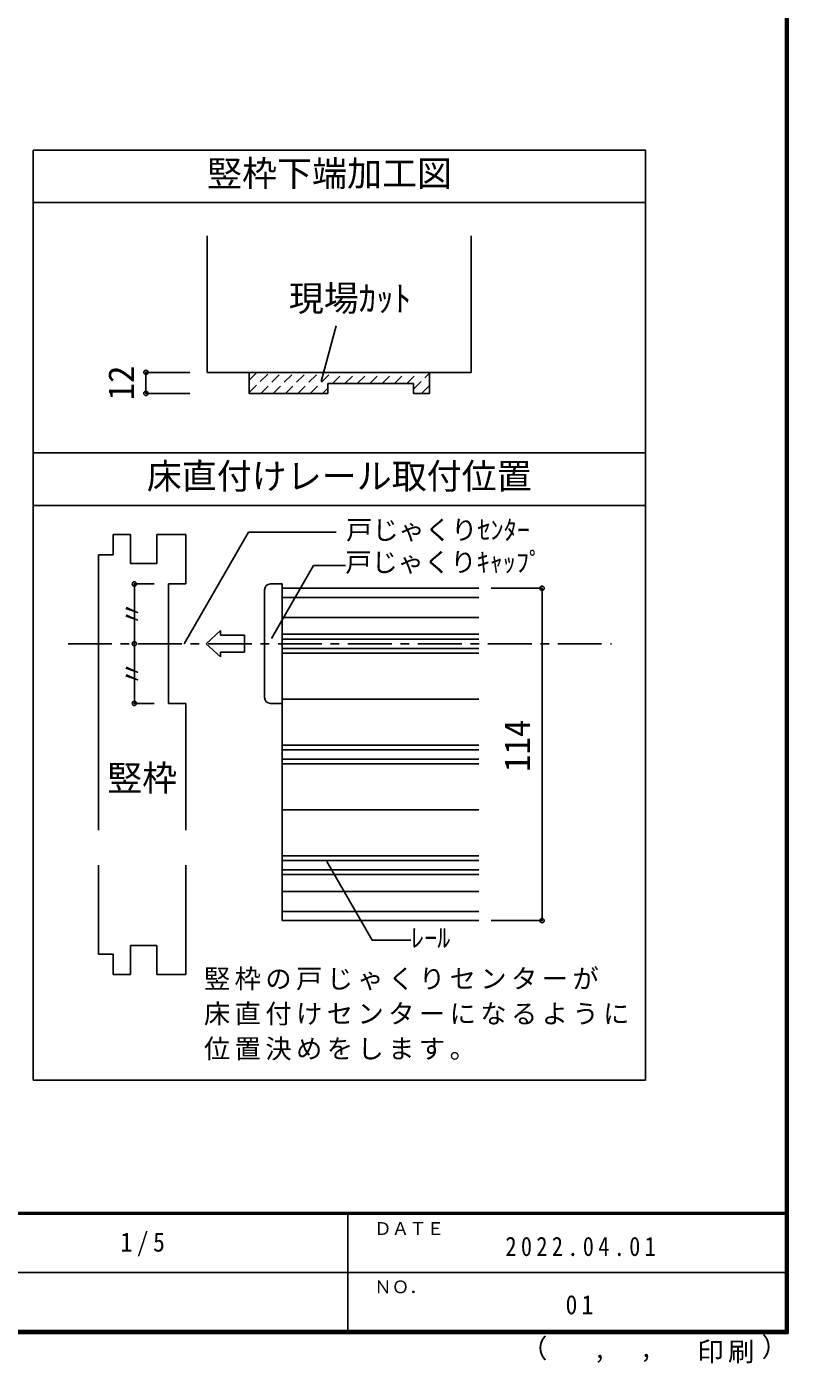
# Model space of a CAD drawing. Units: millimetres at full size, sheet at 1:5, with parts at other scales. Extents: x -973 to 977, y -718 to 696.
# Drawn here: x 541 to 977, y -718 to 46 of the extents above; entities that cross this region are included whole.
import ezdxf
from ezdxf.enums import TextEntityAlignment as Align

# ---------------------------------------------------------------- set-up
doc = ezdxf.new("R2010")
doc.units = ezdxf.units.MM
doc.header["$LTSCALE"] = 5
doc.header["$PDMODE"] = 32
doc.header["$PDSIZE"] = 2.5
doc.linetypes.add('CHAIN1', pattern=[8, 5, -1, 1, -1])
doc.linetypes.add('DASHED1', pattern=[1.8, 1.2, -0.6])
for name, color, linetype in [('0-4_枠', 3, 'Continuous'), ('0-A_文字', 7, 'Continuous'), ('0-B_寸法', 7, 'Continuous'), ('0-C_ハッチ', 4, 'Continuous'), ('2-1_通り芯', 4, 'CHAIN1'), ('2-4_枠', 3, 'Continuous'), ('2-7_金物', 7, 'Continuous'), ('2-A_寸法', 7, 'Continuous'), ('2-B_ﾊｯﾁ', 4, 'Continuous'), ('F-1_枠', 6, 'Continuous'), ('F-A_文字', 7, 'Continuous')]:
    doc.layers.add(name, color=color, linetype=linetype)
doc.styles.add('ＭＳ ゴシック', font='')
doc.styles.get('ＭＳ ゴシック').set_extended_font_data('MS Gothic')

msp = doc.modelspace()

# ---------------------------------------------------------------- linework, layer by layer
at = {"layer": '0-4_枠'}
for p, q in [((644.486, -73.151), (644.486, -151.271)), ((795.486, -73.151), (795.486, -151.271)), ((644.486, -151.271), (795.486, -151.271)), ((771.486, -151.271), (771.486, -163.271)), ((713.486, -163.271), (713.486, -157.571)), ((762.486, -157.571), (713.486, -157.571)), ((762.486, -163.271), (762.486, -157.571)), ((762.486, -163.271), (771.486, -163.271))]:
    msp.add_line(p, q, dxfattribs=at)
msp.add_lwpolyline([(668.486, -151.271), (668.486, -163.271), (713.486, -163.271)], dxfattribs=at)
at = {"layer": '0-A_文字', "color": 3}
for p, q in [((544.986, -555.859), (544.986, -24.167)), ((894.986, -54.167), (544.986, -54.167)), ((894.986, -197.271), (544.986, -197.271)), ((544.986, -227.271), (894.986, -227.271)), ((544.986, -555.859), (894.986, -555.859))]:
    msp.add_line(p, q, dxfattribs=at)
at = {"layer": '0-A_文字'}
msp.add_line((709.728, -156.409), (718.237, -124.653), dxfattribs=at)
at = {"layer": '0-A_文字', "color": 3}
msp.add_lwpolyline([(894.986, -555.859), (894.986, -24.167), (544.986, -24.167)], dxfattribs=at)
at = {"layer": '0-B_寸法', "color": 4}
for p, q in [((609.486, -151.271), (609.486, -163.271)), ((634.486, -151.271), (609.486, -151.271)), ((634.486, -163.271), (609.486, -163.271))]:
    msp.add_line(p, q, dxfattribs=at)
at = {"layer": '0-B_寸法'}
for p in [(609.486, -151.271), (609.486, -163.271)]:
    msp.add_point(p, dxfattribs=at)
at = {"layer": '0-C_ハッチ', "linetype": 'DASHED1'}
for p, q in [((668.486, -155.76), (672.976, -151.271)), ((668.486, -162.831), (680.047, -151.271)), ((675.118, -163.271), (687.118, -151.271)), ((682.189, -163.271), (694.189, -151.271)), ((689.26, -163.271), (701.26, -151.271)), ((696.331, -163.271), (708.331, -151.271)), ((703.402, -163.271), (715.402, -151.271)), ((716.173, -157.571), (722.473, -151.271)), ((723.244, -157.571), (729.544, -151.271)), ((730.315, -157.571), (736.615, -151.271)), ((737.386, -157.571), (743.686, -151.271)), ((744.457, -157.571), (750.757, -151.271)), ((751.528, -157.571), (757.828, -151.271)), ((758.6, -157.571), (764.9, -151.271)), ((762.486, -160.755), (771.486, -151.755)), ((710.473, -163.271), (713.486, -160.258)), ((767.042, -163.271), (771.486, -158.826))]:
    msp.add_line(p, q, dxfattribs=at)
at = {"layer": '2-1_通り芯'}
msp.add_line((564.986, -306.368), (875.549, -306.368), dxfattribs=at)
at = {"layer": '2-4_枠'}
for p, q in [((590.664, -255.535), (590.664, -243.868)), ((600.664, -243.868), (590.664, -243.868)), ((600.664, -260.535), (600.664, -243.868)), ((615.664, -243.868), (632.331, -243.868)), ((615.664, -260.535), (615.664, -243.868)), ((632.331, -243.868), (632.331, -272.202)), ((590.664, -255.535), (582.331, -255.535)), ((582.331, -255.535), (582.331, -412.993)), ((615.664, -260.535), (600.664, -260.535)), ((622.331, -272.202), (622.331, -340.535)), ((632.331, -272.202), (622.331, -272.202)), ((622.331, -340.535), (632.331, -340.535)), ((632.331, -412.993), (632.331, -340.535)), ((582.331, -432.993), (582.331, -483.868)), ((632.331, -495.535), (632.331, -432.993)), ((600.664, -478.868), (600.664, -495.535)), ((615.664, -478.868), (600.664, -478.868)), ((615.664, -478.868), (615.664, -495.535)), ((590.664, -483.868), (582.331, -483.868)), ((590.664, -483.868), (590.664, -495.535)), ((600.664, -495.535), (590.664, -495.535)), ((615.664, -495.535), (632.331, -495.535))]:
    msp.add_line(p, q, dxfattribs=at)
at = {"layer": '2-7_金物'}
for p, q in [((687.331, -274.702), (799.792, -274.702)), ((687.331, -274.702), (687.331, -338.035)), ((687.331, -303.702), (799.792, -303.702)), ((687.331, -309.035), (799.792, -309.035)), ((687.331, -338.035), (799.792, -338.035)), ((687.331, -338.035), (687.331, -401.368)), ((687.331, -367.035), (799.792, -367.035)), ((687.331, -372.368), (799.792, -372.368)), ((687.331, -401.368), (799.792, -401.368)), ((687.331, -401.368), (687.331, -464.702)), ((687.331, -430.368), (799.792, -430.368)), ((687.331, -435.702), (799.792, -435.702)), ((687.331, -464.702), (799.792, -464.702))]:
    msp.add_line(p, q, dxfattribs=at)
at = {"layer": '2-7_金物', "color": 4}
for p, q in [((677.331, -337.202), (677.331, -275.535)), ((687.331, -279.921), (799.792, -279.921)), ((687.331, -291.368), (799.792, -291.368)), ((643.917, -306.368), (652.199, -298.776)), ((652.199, -298.776), (652.199, -301.537)), ((665.774, -301.537), (652.199, -301.537)), ((665.774, -301.537), (665.774, -311.2)), ((687.331, -300.987), (799.792, -300.987)), ((643.917, -306.368), (652.199, -313.961)), ((652.199, -311.2), (652.199, -313.961)), ((665.774, -311.2), (652.199, -311.2)), ((687.331, -311.749), (799.792, -311.749)), ((680.664, -340.535), (687.331, -340.535)), ((687.331, -364.321), (799.792, -364.321)), ((687.331, -375.083), (799.792, -375.083)), ((687.331, -427.654), (799.792, -427.654)), ((687.331, -438.416), (799.792, -438.416)), ((687.331, -448.035), (799.792, -448.035)), ((687.331, -459.483), (799.792, -459.483))]:
    msp.add_line(p, q, dxfattribs=at)
msp.add_lwpolyline([(680.664, -272.202), (687.331, -272.202), (687.331, -340.535)], dxfattribs=at)
for centre, start, end in [((680.664, -275.535), 90, 180), ((680.664, -337.202), 180, 270)]:
    msp.add_arc(centre, 3.333, start, end, dxfattribs=at)
at = {"layer": '2-A_寸法'}
for p, q in [((631.335, -306.368), (668.136, -242.628)), ((668.136, -242.628), (718.226, -242.628)), ((681.249, -303.332), (705.334, -261.615)), ((705.334, -261.615), (723.467, -261.615)), ((712.826, -430.961), (738.734, -475.834)), ((738.734, -475.834), (760.968, -475.834))]:
    msp.add_line(p, q, dxfattribs=at)
msp.add_point((602.888, -306.368), dxfattribs=at)
at = {"layer": '2-B_ﾊｯﾁ'}
for p, q in [((602.888, -272.202), (614.276, -272.202)), ((602.888, -272.202), (602.888, -340.535)), ((602.888, -340.535), (614.276, -340.535)), ((835.926, -464.702), (806.862, -464.702))]:
    msp.add_line(p, q, dxfattribs=at)
msp.add_lwpolyline([(835.926, -464.702), (835.926, -274.702), (806.862, -274.702)], dxfattribs=at)
at = {"layer": '2-B_ﾊｯﾁ', "color": 7}
for p in [(602.888, -272.202), (835.926, -274.702), (602.888, -340.535), (835.926, -464.702)]:
    msp.add_point(p, dxfattribs=at)
at = {"layer": 'F-1_枠'}
for p, q in [((974.986, 695.833), (974.986, -700.833)), ((975.82, 695.833), (975.82, -700.833)), ((976.653, 695.833), (976.653, -700.833)), ((976.653, -631.667), (-973.347, -631.667)), ((976.653, -632.5), (-973.347, -632.5)), ((724.986, -632.5), (724.986, -699.167)), ((1.653, -665.833), (974.986, -665.834)), ((976.653, -699.167), (-973.347, -699.167)), ((976.653, -700), (-973.347, -700)), ((976.653, -700.833), (-973.347, -700.833))]:
    msp.add_line(p, q, dxfattribs=at)

# ---------------------------------------------------------------- texts
at = {"layer": '0-A_文字', "style": 'ＭＳ ゴシック'}
for s, p in [('竪枠下端加工図', (644.452, -49.167)), ('現場ｶｯﾄ', (691.148, -120.61)), ('床直付けレール取付位置', (609.986, -222.271))]:
    msp.add_text(s, height=14.66, dxfattribs=at).set_placement(p, align=Align.BOTTOM_LEFT)
at = {"layer": '0-B_寸法', "style": 'ＭＳ ゴシック'}
msp.add_text('12', height=14.66, rotation=90, dxfattribs=at).set_placement((606.986, -167.271), align=Align.BOTTOM_LEFT)
at = {"layer": '2-A_寸法', "style": 'ＭＳ ゴシック'}
for s, height, p in [('戸じゃくりｾﾝﾀｰ', 11, (723.927, -250.128)), ('戸じゃくりｷｬｯﾌﾟ', 11, (723.467, -268.569)), ('竪枠', 14.66, (587.331, -394.849)), ('ﾚｰﾙ', 11, (760.968, -483.334))]:
    msp.add_text(s, height=height, dxfattribs=at).set_placement(p, align=Align.BOTTOM_LEFT)
for p in [(610.388, -296.785), (610.388, -330.952)]:
    msp.add_text('〃', height=11, rotation=90, dxfattribs=at).set_placement(p, align=Align.BOTTOM_LEFT)
at = {"layer": '2-A_寸法', "char_height": 11, "attachment_point": 7, "style": 'ＭＳ ゴシック'}
for s, insert in [('\\T1.17;竪枠の戸じゃくりセンターが', (642.644, -504.667)), ('\\T1.17;床直付けセンターになるように', (642.644, -524.667)), ('\\T1.17;位置決めをします。', (642.644, -544.667))]:
    msp.add_mtext(s, dxfattribs=dict(at, insert=insert))
at = {"layer": '2-B_ﾊｯﾁ', "color": 7, "style": 'ＭＳ ゴシック'}
msp.add_text('114', height=14.66, rotation=90, dxfattribs=at).set_placement((833.426, -379.702), align=Align.BOTTOM_LEFT)
at = {"layer": 'F-A_文字', "style": 'ＭＳ ゴシック'}
for s, height, p in [('ＤＡＴＥ', 7.331, (739.986, -646.667)), ('ＮＯ．', 7.331, (739.986, -680.001)), ('（', 11, (823.992, -718.052)), ('）', 11, (961.387, -717.355)), (',', 11, (865.199, -718.052)), (',', 11, (891.686, -717.588))]:
    msp.add_text(s, height=height, dxfattribs=at).set_placement(p, align=Align.BOTTOM_LEFT)
at = {"layer": 'F-A_文字', "char_height": 11, "attachment_point": 7, "style": 'ＭＳ ゴシック'}
for s, insert in [('\\T1.38;\\W0.9;1/5', (594.986, -656.667)), ('\\T1.39;\\W0.85;2022.04.01', (814.986, -656.667)), ('\\T1.36;\\W0.9;01', (849.361, -690.001)), ('\\T1.17;印刷', (924.678, -717.82))]:
    msp.add_mtext(s, dxfattribs=dict(at, insert=insert))

doc.saveas('drawing.dxf')
